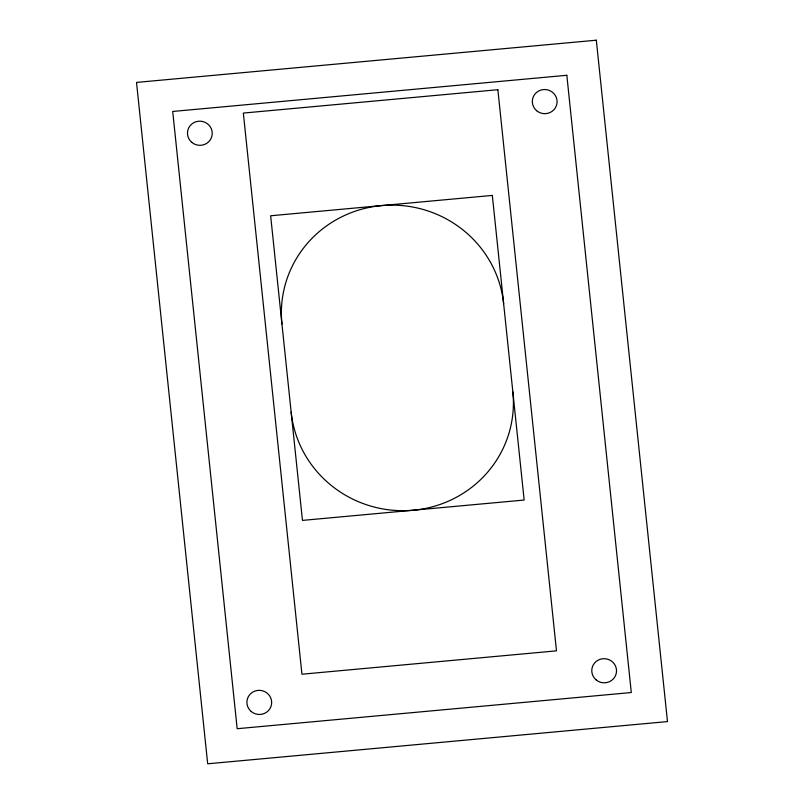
<?xml version="1.0" encoding="UTF-8"?>
<svg xmlns="http://www.w3.org/2000/svg" width="804" height="804" viewBox="0 0 804 804"><rect width="100%" height="100%" fill="white"/><g stroke="black" fill="none" stroke-linecap="round" stroke-linejoin="round"><path stroke-width="1.21" d="M281.943 324.002A111.485 108.63 8.8 0 1 381.488 205.603A111.485 108.63 8.8 0 1 503.636 303.641M512.841 391.819A111.485 108.63 8.8 0 1 413.306 510.218A111.485 108.63 8.8 0 1 291.159 412.181M596.317 40.2L136.519 82.42L207.683 763.8L667.481 721.58L596.317 40.2M566.83 75.285L172.709 111.465L237.17 728.715L631.291 692.535L566.83 75.285M497.867 89.706L243.341 113.073L301.942 674.214L556.479 650.848L497.867 89.706M492.329 195.422L270.647 215.773L302.455 520.399L524.148 500.048L492.329 195.422M596.106 679.862A12.392 12.07 8.8 0 0 616.316 673.048A12.392 12.07 8.8 0 0 600.025 659.33A12.392 12.07 8.8 0 0 596.106 679.862M251.25 711.53A12.392 12.07 8.8 0 0 271.461 704.716A12.392 12.07 8.8 0 0 255.169 690.988A12.392 12.07 8.8 0 0 251.25 711.53M536.66 110.711A12.392 12.07 8.8 0 0 556.881 103.897A12.392 12.07 8.8 0 0 540.579 90.169A12.392 12.07 8.8 0 0 536.66 110.711M191.804 142.368A12.392 12.07 8.8 0 0 212.025 135.554A12.392 12.07 8.8 0 0 195.724 121.836A12.392 12.07 8.8 0 0 191.804 142.368"/></g></svg>
